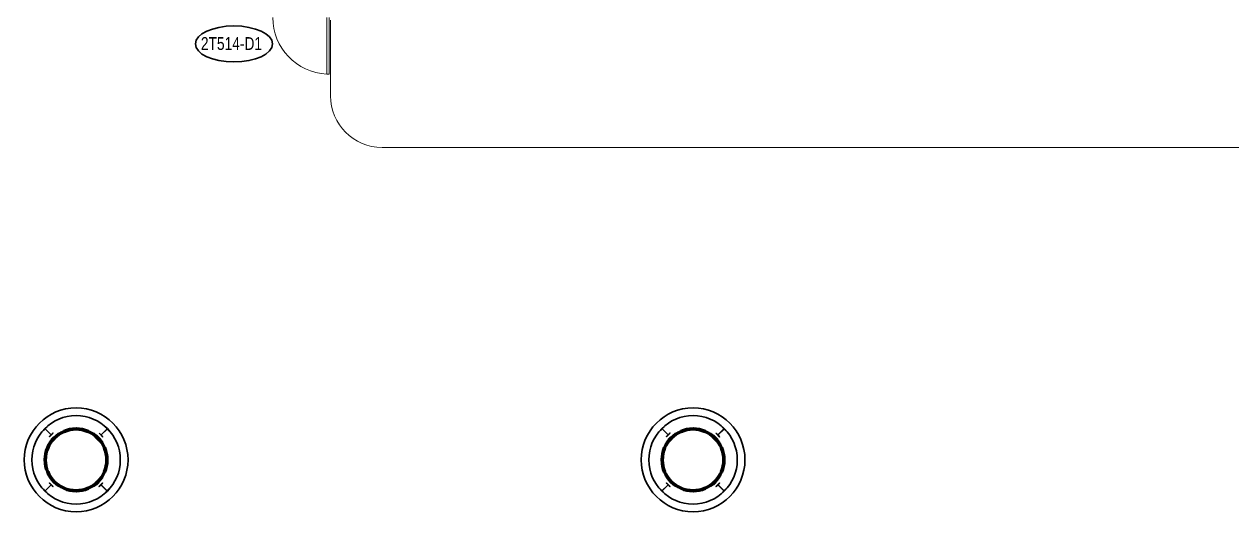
# Model space of a CAD drawing. Header units: metres. Extents: x 1807 to 3745, y 842 to 1968.
# Drawn here: x 3388.99 to 3412.48, y 1390.99 to 1400.47 of the extents above; entities that cross this region are included whole.
import ezdxf
from ezdxf.enums import TextEntityAlignment as Align

# ---------------------------------------------------------------- set-up
doc = ezdxf.new("R2010")
doc.units = ezdxf.units.M
doc.header["$MEASUREMENT"] = 0
doc.layers.get('0').update_dxf_attribs({"lineweight": 0})
doc.layers.add('Level 1', color=7, linetype='Continuous', lineweight=0)
doc.layers.add('Primary Door', color=7, linetype='Continuous', lineweight=0)
doc.styles.add('Style-CHAR_FAST_FONT', font='CHAR_FAST_FONT.shx', dxfattribs={"height": 0.2})

# ---------------------------------------------------------------- blocks, each defined once
blk = doc.blocks.new('AnonymusCell_208')
at = {"layer": 'Primary Door', "color": 7, "linetype": 'Continuous', "lineweight": 30}
blk.add_ellipse((0, 0), major_axis=(0.75, 0), ratio=0.466667, dxfattribs=at)
at = {"layer": 'Primary Door', "color": 7, "linetype": 'Continuous', "lineweight": 30, "style": 'Style-CHAR_FAST_FONT', "width": 0.799986}
blk.add_text('2T514-D1', height=0.25, dxfattribs=at).set_placement((-0.643, 0.133), align=Align.TOP_LEFT)

msp = doc.modelspace()

# ---------------------------------------------------------------- linework, layer by layer
at = {"layer": 'Level 1', "color": 7, "linetype": 'Continuous', "lineweight": 0}
for p, q in [((3394.875, 1399.5), (3394.875, 1400.6)), ((3394.925, 1400.6), (3394.925, 1399.5)), ((3394.95, 1399.05), (3394.95, 1400.55)), ((3394.95, 1399.075), (3394.95, 1400.55)), ((3394.925, 1399.5), (3394.875, 1399.5)), ((3429.4, 1398.075), (3395.95, 1398.075))]:
    msp.add_line(p, q, dxfattribs=at)
at = {"layer": 'Level 1', "color": 7, "linetype": 'Continuous', "lineweight": 13}
for p, q in [((3389.43, 1392.643), (3389.358, 1392.571)), ((3389.358, 1392.571), (3389.364, 1392.566)), ((3389.364, 1392.566), (3389.393, 1392.595)), ((3389.403, 1392.595), (3389.507, 1392.491)), ((3389.407, 1392.609), (3389.435, 1392.638)), ((3389.51, 1392.494), (3389.407, 1392.598)), ((3389.435, 1392.638), (3389.43, 1392.643)), ((3389.484, 1392.446), (3389.556, 1392.517)), ((3389.55, 1392.523), (3389.521, 1392.494)), ((3389.556, 1392.517), (3389.55, 1392.523)), ((3390.451, 1392.522), (3390.446, 1392.516)), ((3390.446, 1392.516), (3390.517, 1392.444)), ((3390.48, 1392.493), (3390.451, 1392.522)), ((3390.595, 1392.597), (3390.491, 1392.493)), ((3390.494, 1392.49), (3390.598, 1392.593)), ((3390.571, 1392.642), (3390.566, 1392.636)), ((3390.566, 1392.636), (3390.595, 1392.607)), ((3390.643, 1392.57), (3390.571, 1392.642)), ((3390.609, 1392.593), (3390.637, 1392.565)), ((3390.637, 1392.565), (3390.643, 1392.57)), ((3401.43, 1392.643), (3401.358, 1392.571)), ((3401.358, 1392.571), (3401.364, 1392.566)), ((3401.364, 1392.566), (3401.393, 1392.595)), ((3401.403, 1392.595), (3401.507, 1392.491)), ((3401.407, 1392.609), (3401.435, 1392.638)), ((3401.51, 1392.494), (3401.407, 1392.598)), ((3401.435, 1392.638), (3401.43, 1392.643)), ((3401.484, 1392.446), (3401.556, 1392.517)), ((3401.55, 1392.523), (3401.521, 1392.494)), ((3401.556, 1392.517), (3401.55, 1392.523)), ((3402.451, 1392.522), (3402.446, 1392.516)), ((3402.446, 1392.516), (3402.517, 1392.444)), ((3402.48, 1392.493), (3402.451, 1392.522)), ((3402.595, 1392.597), (3402.491, 1392.493)), ((3402.494, 1392.49), (3402.598, 1392.593)), ((3402.571, 1392.642), (3402.566, 1392.636)), ((3402.566, 1392.636), (3402.595, 1392.607)), ((3402.643, 1392.57), (3402.571, 1392.642)), ((3402.609, 1392.593), (3402.637, 1392.565)), ((3402.637, 1392.565), (3402.643, 1392.57)), ((3389.507, 1392.48), (3389.478, 1392.451)), ((3389.478, 1392.451), (3389.484, 1392.446)), ((3390.523, 1392.45), (3390.494, 1392.479)), ((3390.517, 1392.444), (3390.523, 1392.45)), ((3401.507, 1392.48), (3401.478, 1392.451)), ((3401.478, 1392.451), (3401.484, 1392.446)), ((3402.523, 1392.45), (3402.494, 1392.479)), ((3402.517, 1392.444), (3402.523, 1392.45)), ((3389.483, 1391.556), (3389.477, 1391.55)), ((3389.477, 1391.55), (3389.506, 1391.521)), ((3389.554, 1391.484), (3389.483, 1391.556)), ((3390.516, 1391.554), (3390.444, 1391.483)), ((3390.493, 1391.52), (3390.522, 1391.549)), ((3390.522, 1391.549), (3390.516, 1391.554)), ((3401.483, 1391.556), (3401.477, 1391.55)), ((3401.477, 1391.55), (3401.506, 1391.521)), ((3401.554, 1391.484), (3401.483, 1391.556)), ((3402.516, 1391.554), (3402.444, 1391.483)), ((3402.493, 1391.52), (3402.522, 1391.549)), ((3402.522, 1391.549), (3402.516, 1391.554)), ((3389.363, 1391.435), (3389.357, 1391.43)), ((3389.357, 1391.43), (3389.429, 1391.358)), ((3389.391, 1391.407), (3389.363, 1391.435)), ((3389.506, 1391.51), (3389.402, 1391.407)), ((3389.405, 1391.403), (3389.509, 1391.507)), ((3389.434, 1391.364), (3389.405, 1391.393)), ((3389.429, 1391.358), (3389.434, 1391.364)), ((3389.52, 1391.507), (3389.549, 1391.478)), ((3389.549, 1391.478), (3389.554, 1391.484)), ((3390.444, 1391.483), (3390.45, 1391.477)), ((3390.45, 1391.477), (3390.479, 1391.506)), ((3390.49, 1391.506), (3390.593, 1391.402)), ((3390.597, 1391.405), (3390.493, 1391.509)), ((3390.593, 1391.391), (3390.565, 1391.362)), ((3390.565, 1391.362), (3390.57, 1391.357)), ((3390.57, 1391.357), (3390.642, 1391.429)), ((3390.636, 1391.434), (3390.607, 1391.405)), ((3390.642, 1391.429), (3390.636, 1391.434)), ((3401.363, 1391.435), (3401.357, 1391.43)), ((3401.357, 1391.43), (3401.429, 1391.358)), ((3401.391, 1391.407), (3401.363, 1391.435)), ((3401.506, 1391.51), (3401.402, 1391.407)), ((3401.405, 1391.403), (3401.509, 1391.507)), ((3401.434, 1391.364), (3401.405, 1391.393)), ((3401.429, 1391.358), (3401.434, 1391.364)), ((3401.52, 1391.507), (3401.549, 1391.478)), ((3401.549, 1391.478), (3401.554, 1391.484)), ((3402.444, 1391.483), (3402.45, 1391.477)), ((3402.45, 1391.477), (3402.479, 1391.506)), ((3402.49, 1391.506), (3402.593, 1391.402)), ((3402.597, 1391.405), (3402.493, 1391.509)), ((3402.593, 1391.391), (3402.565, 1391.362)), ((3402.565, 1391.362), (3402.57, 1391.357)), ((3402.57, 1391.357), (3402.642, 1391.429)), ((3402.636, 1391.434), (3402.607, 1391.405)), ((3402.642, 1391.429), (3402.636, 1391.434))]:
    msp.add_line(p, q, dxfattribs=at)
at = {"layer": 'Level 1', "color": 7, "linetype": 'Continuous', "lineweight": 30}
for centre, radius in [((3390, 1392), 1.01), ((3402, 1392), 1.01), ((3390, 1392), 0.86), ((3402, 1392), 0.86)]:
    msp.add_circle(centre, radius, dxfattribs=at)
at = {"layer": 'Level 1', "color": 7, "linetype": 'Continuous', "lineweight": 70}
for centre in [(3390, 1392), (3402, 1392)]:
    msp.add_circle(centre, 0.6, dxfattribs=at)
at = {"layer": 'Level 1', "color": 7, "linetype": 'Continuous', "lineweight": 0}
for centre, radius, end in [((3394.925, 1400.6), 1.1, 267.3974), ((3395.95, 1399.075), 1, 270)]:
    msp.add_arc(centre, radius, 180, end, dxfattribs=at)
at = {"layer": 'Level 1', "color": 7, "linetype": 'Continuous', "lineweight": 13}
for centre, start, end in [((3389.398, 1392.589), 45, 135), ((3389.412, 1392.603), 135, 225), ((3389.502, 1392.485), 315, 45), ((3389.516, 1392.499), 225, 315), ((3390.485, 1392.498), 225, 315), ((3390.499, 1392.484), 135, 225), ((3390.589, 1392.602), 315, 45), ((3390.603, 1392.588), 45, 135), ((3401.398, 1392.589), 45, 135), ((3401.412, 1392.603), 135, 225), ((3401.502, 1392.485), 315, 45), ((3401.516, 1392.499), 225, 315), ((3402.485, 1392.498), 225, 315), ((3402.499, 1392.484), 135, 225), ((3402.589, 1392.602), 315, 45), ((3402.603, 1392.588), 45, 135), ((3389.397, 1391.412), 225, 315), ((3389.411, 1391.398), 135, 225), ((3389.501, 1391.516), 315, 45), ((3389.515, 1391.502), 45, 135), ((3390.484, 1391.501), 45, 135), ((3390.498, 1391.515), 135, 225), ((3390.588, 1391.397), 315, 45), ((3390.602, 1391.411), 225, 315), ((3401.397, 1391.412), 225, 315), ((3401.411, 1391.398), 135, 225), ((3401.501, 1391.516), 315, 45), ((3401.515, 1391.502), 45, 135), ((3402.484, 1391.501), 45, 135), ((3402.498, 1391.515), 135, 225), ((3402.588, 1391.397), 315, 45), ((3402.602, 1391.411), 225, 315)]:
    msp.add_arc(centre, 0.0076, start, end, dxfattribs=at)

# ---------------------------------------------------------------- block references
at = {"color": 7, "linetype": 'Continuous', "lineweight": 0}
msp.add_blockref('AnonymusCell_208', (3393.07, 1400.086), dxfattribs=at)

doc.saveas('drawing.dxf')
